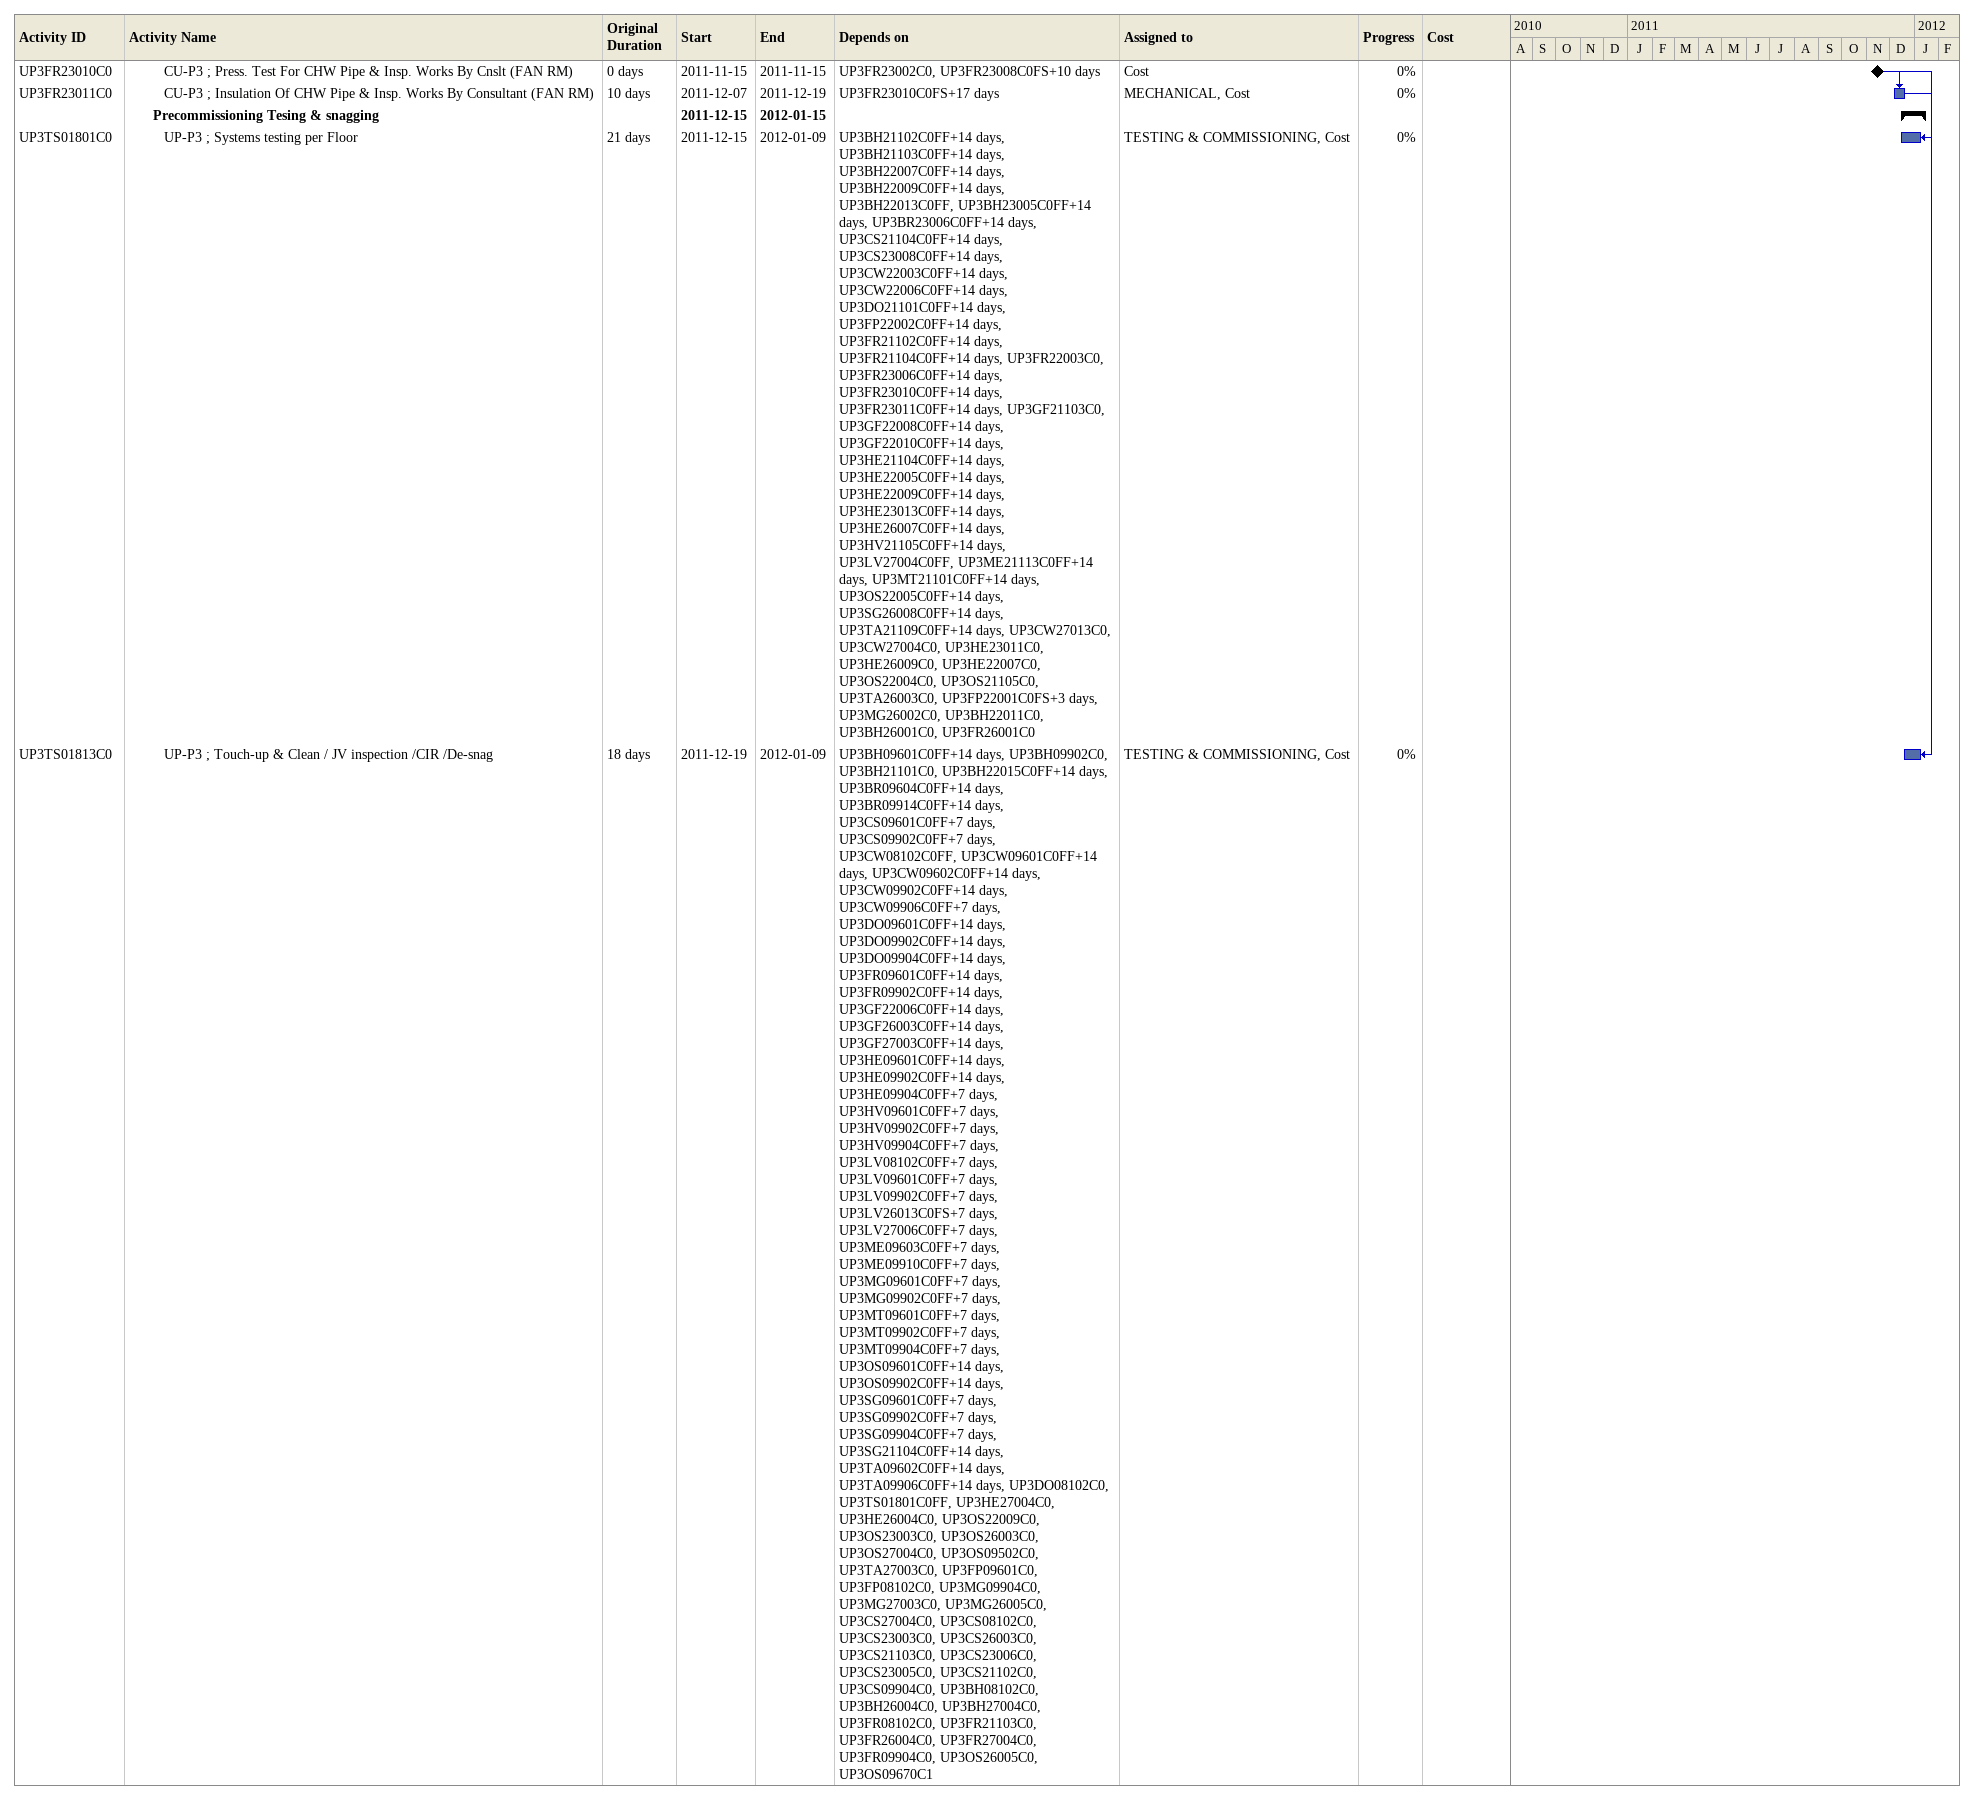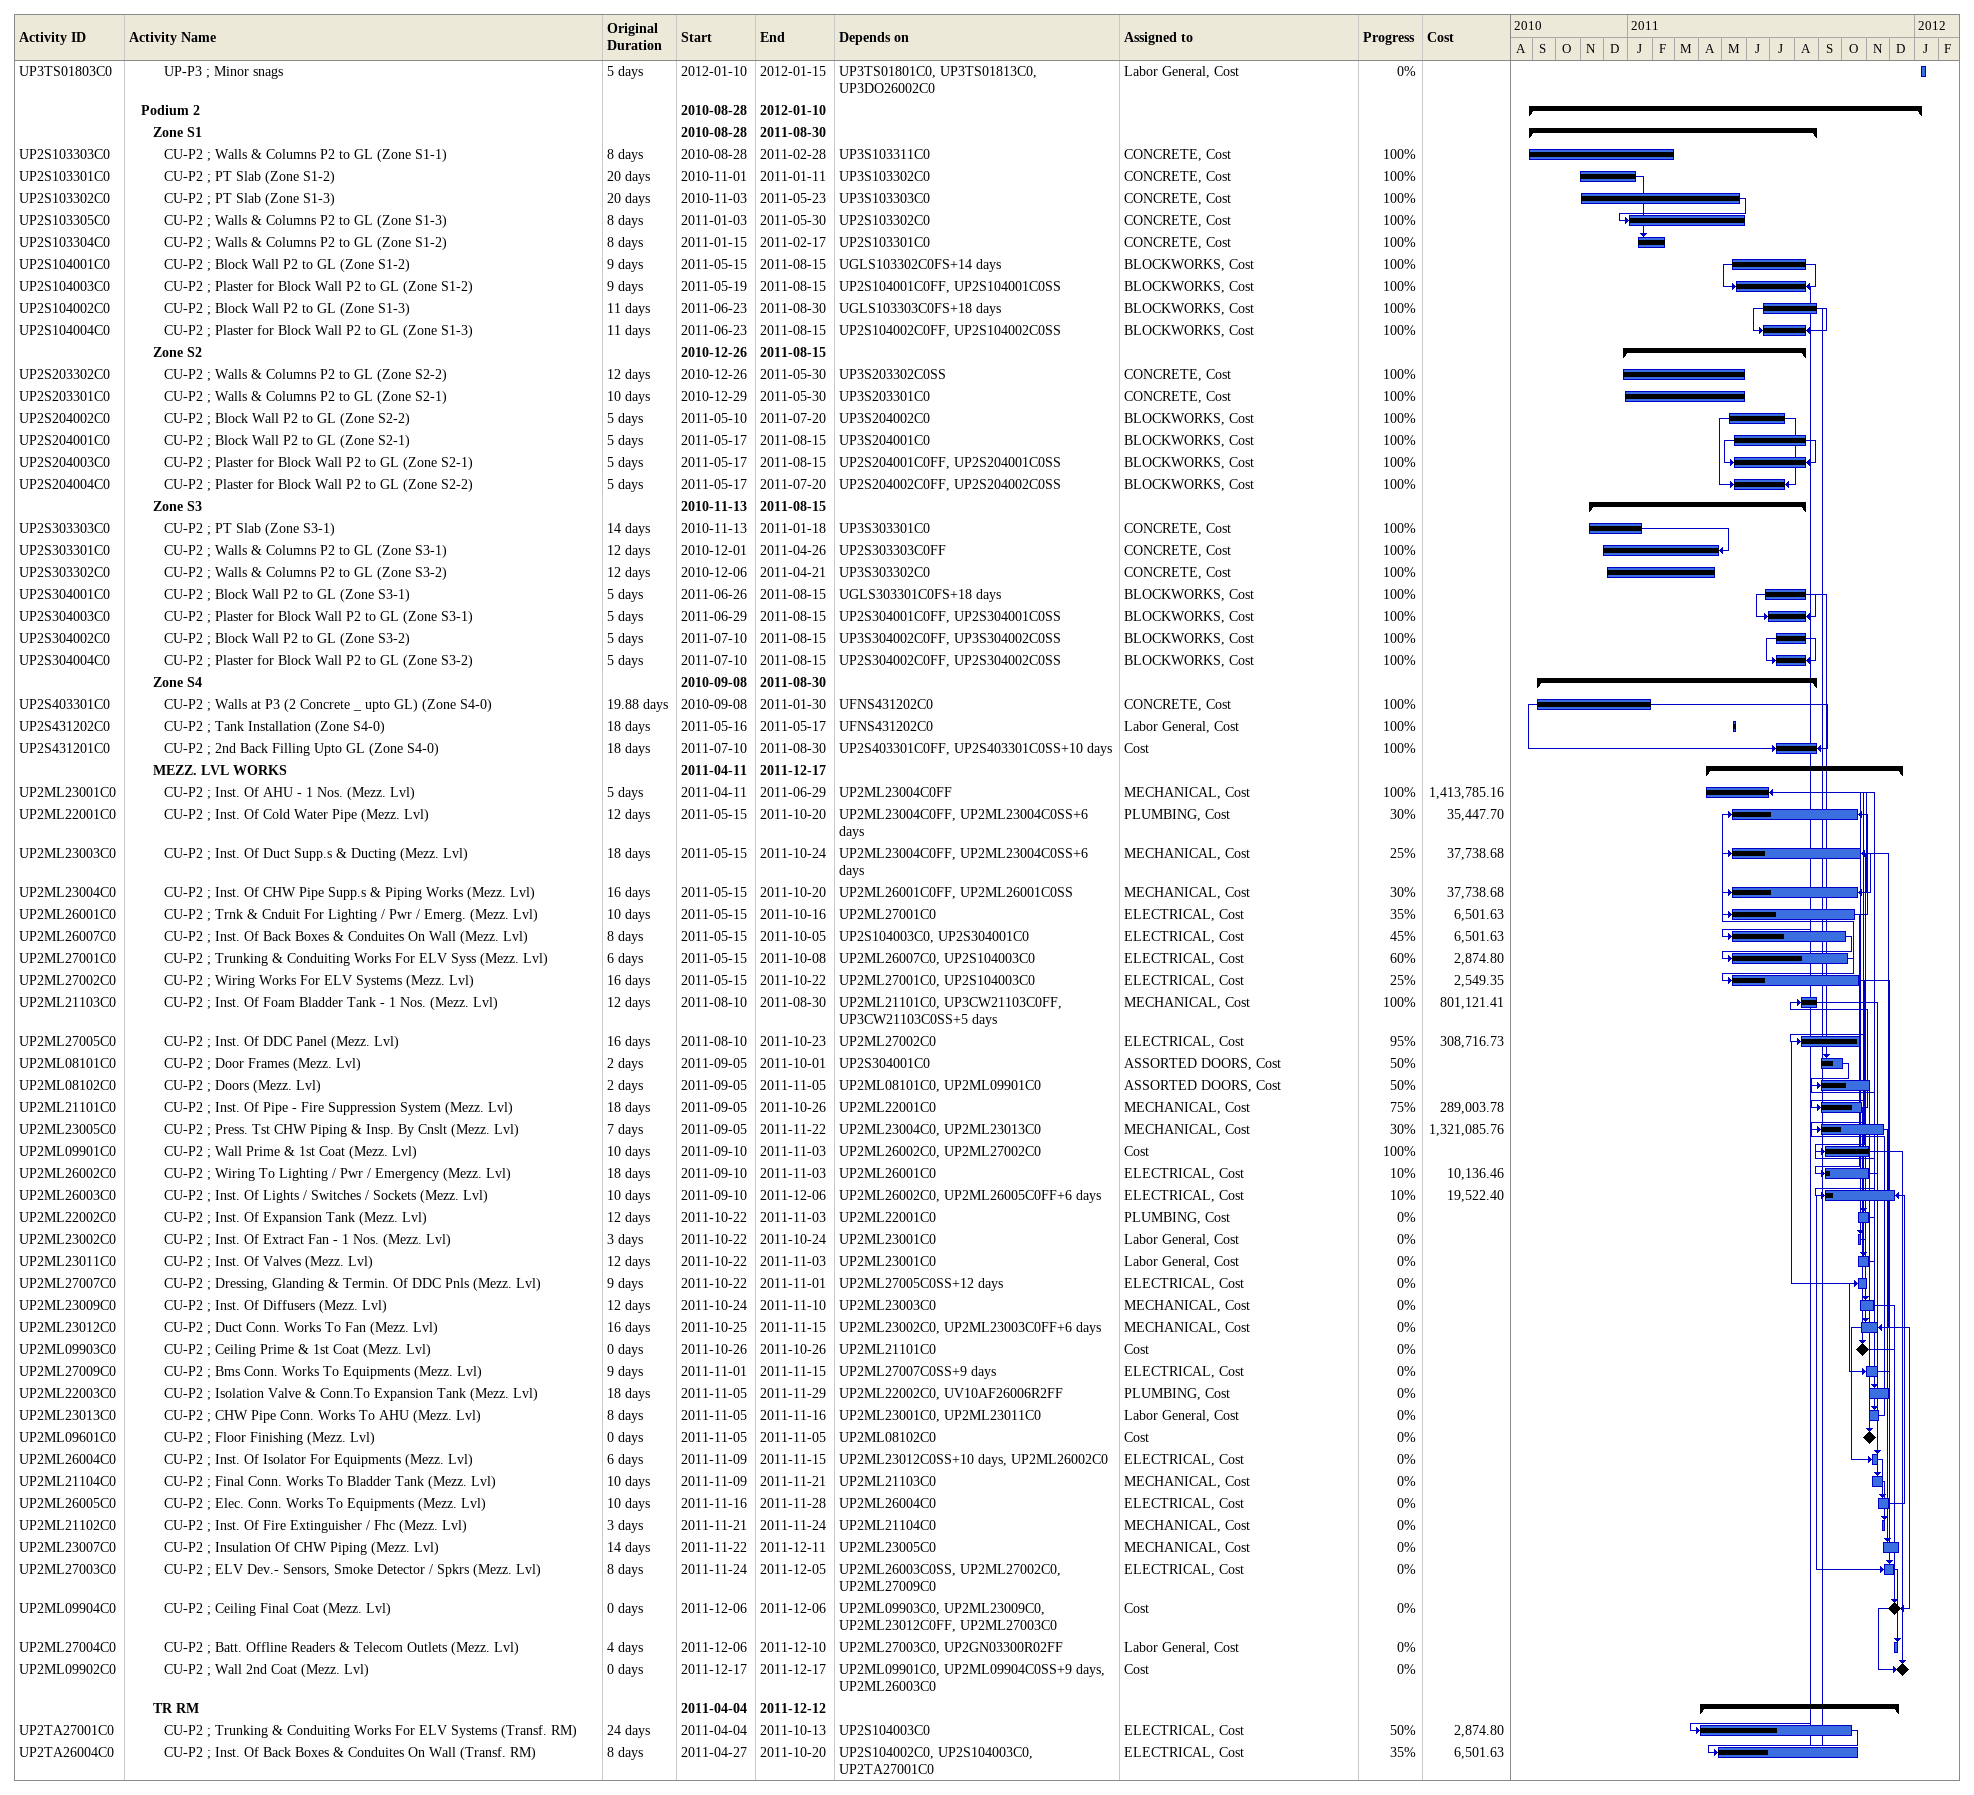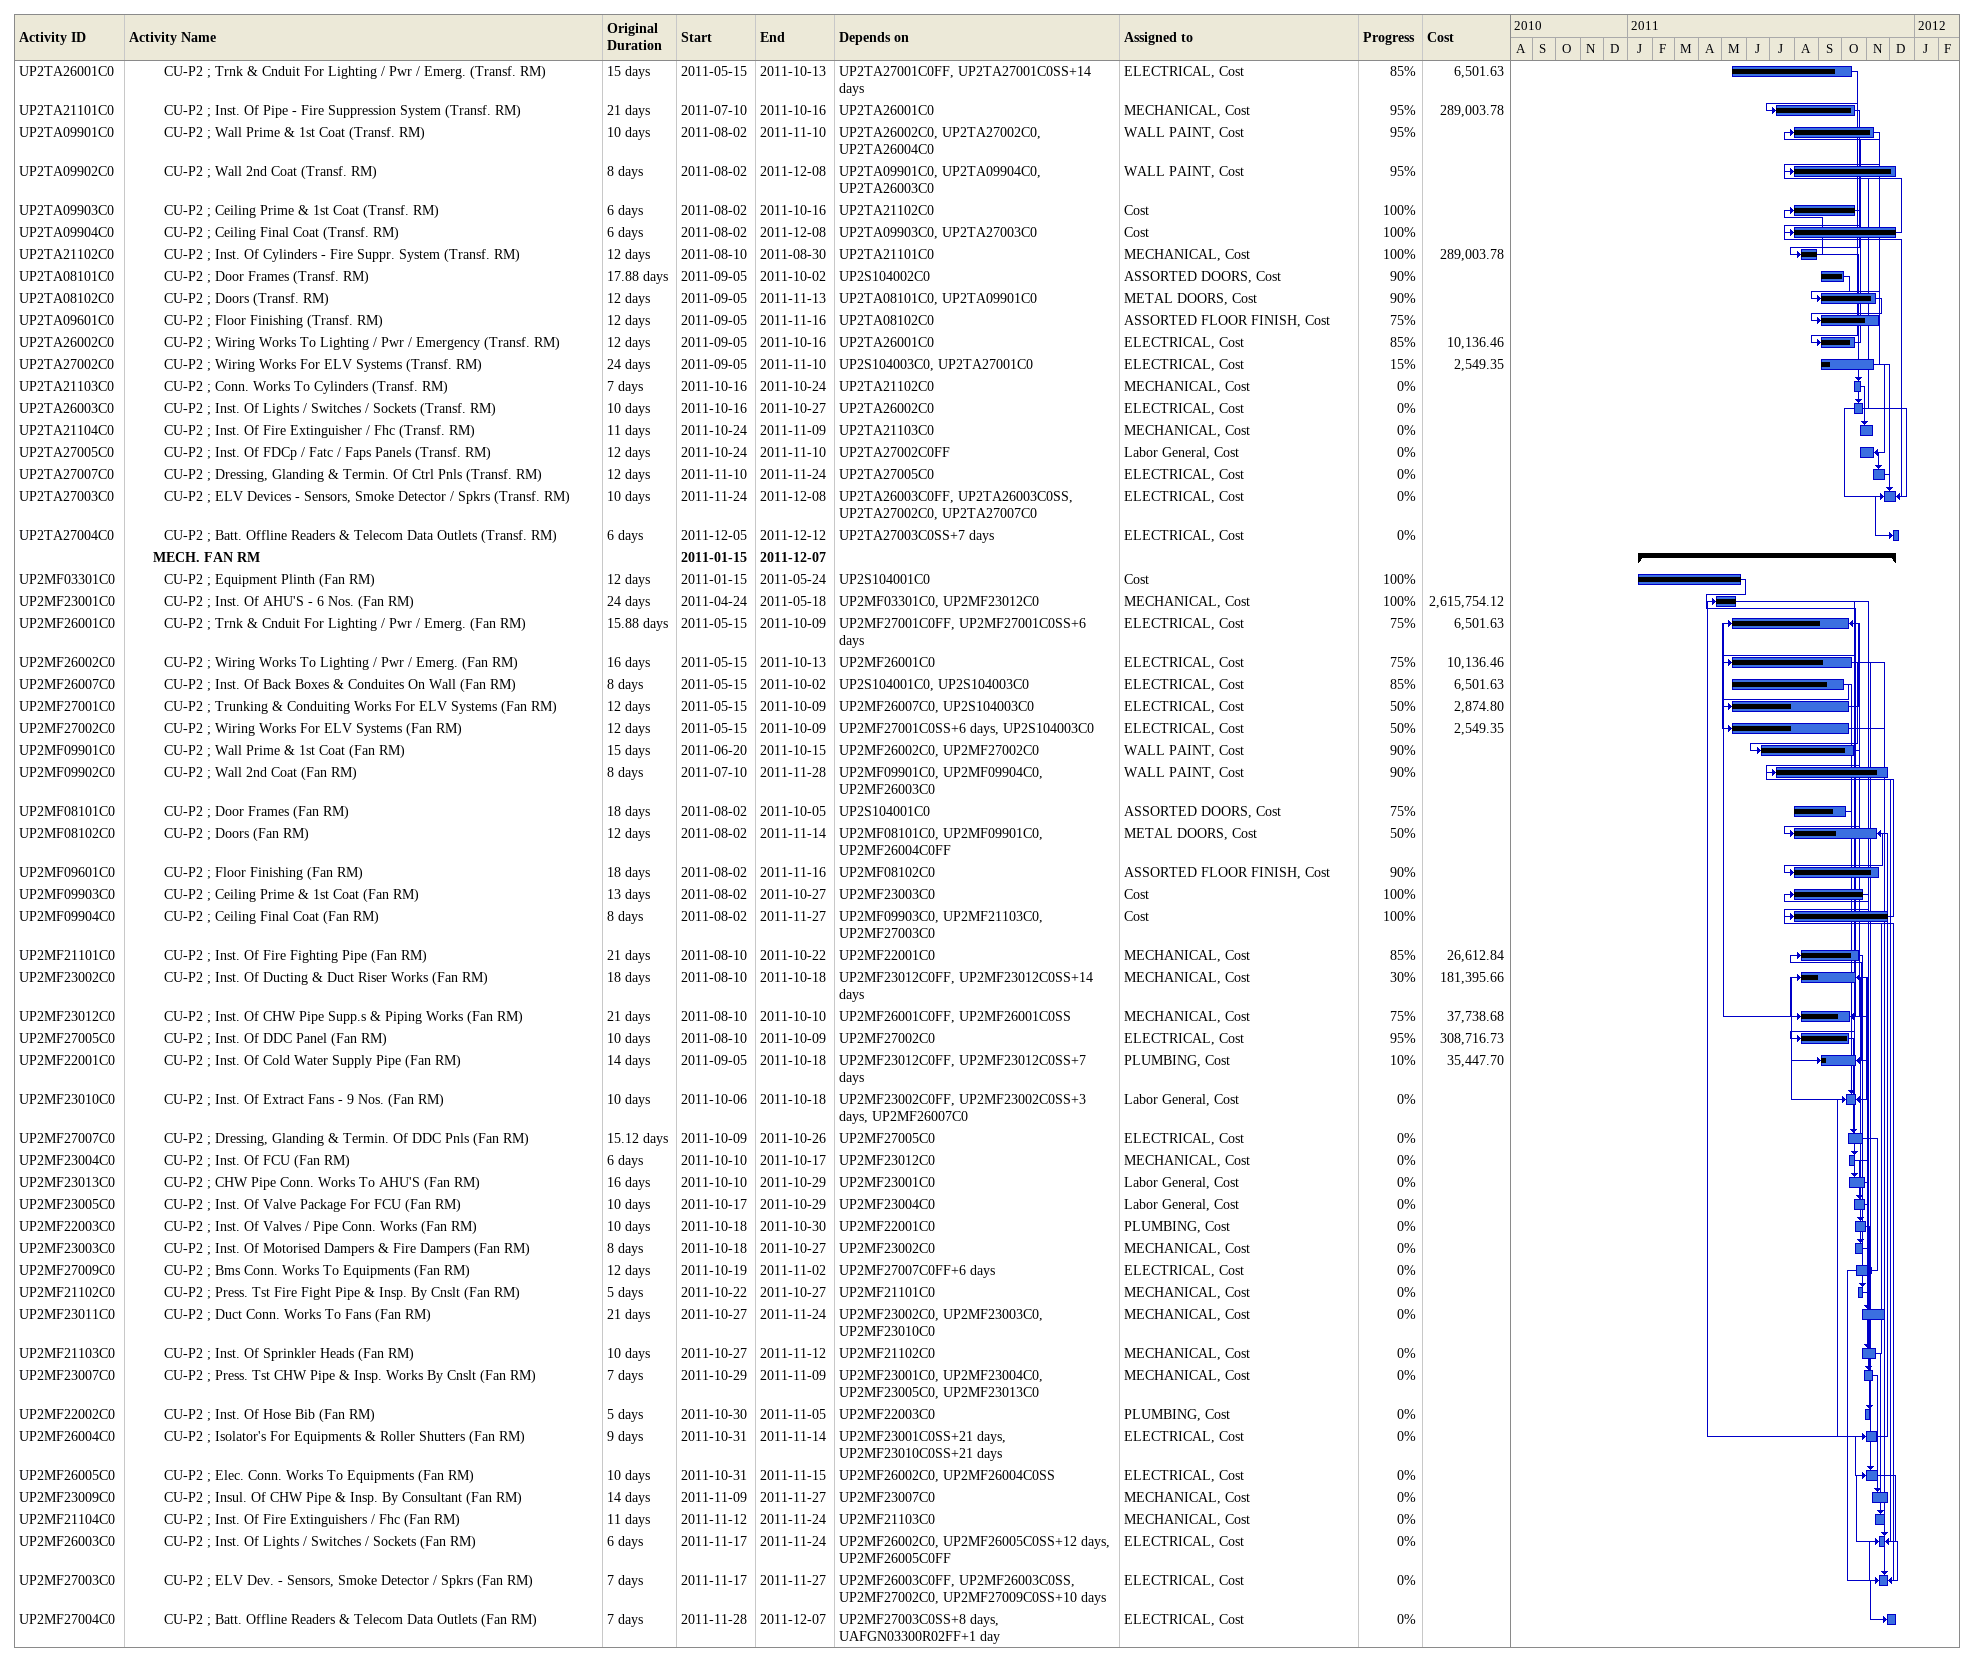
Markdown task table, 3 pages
| ID | Level | Task | Original duration | Start | Finish | Predecessors | Resources | % complete | Cost |
|---|---|---|---|---|---|---|---|---|---|
| UP3FR23010C0 | 4 | CU-P3 ; Press. Test For CHW Pipe & Insp. Works By Cnslt (FAN RM) | 0d | 2011-11-15 | 2011-11-15 | UP3FR23002C0, UP3FR23008C0FS+10d | Cost | 0 |  |
| UP3FR23011C0 | 4 | CU-P3 ; Insulation Of CHW Pipe & Insp. Works By Consultant (FAN RM) | 10d | 2011-12-07 | 2011-12-19 | UP3FR23010C0FS+17d | MECHANICAL, Cost | 0 |  |
|  | 3 | **Precommissioning Tesing & snagging** |  | 2011-12-15 | 2012-01-15 |  |  |  |  |
| UP3TS01801C0 | 4 | UP-P3 ; Systems testing per Floor | 21d | 2011-12-15 | 2012-01-09 | UP3BH21102C0FF+14d, UP3BH21103C0FF+14d, UP3BH22007C0FF+14d, UP3BH22009C0FF+14d, UP3BH22013C0FF, UP3BH23005C0FF+14d, UP3BR23006C0FF+14d, UP3CS21104C0FF+14d, UP3CS23008C0FF+14d, UP3CW22003C0FF+14d, UP3CW22006C0FF+14d, UP3DO21101C0FF+14d, UP3FP22002C0FF+14d, UP3FR21102C0FF+14d, UP3FR21104C0FF+14d, UP3FR22003C0, UP3FR23006C0FF+14d, UP3FR23010C0FF+14d, UP3FR23011C0FF+14d, UP3GF21103C0, UP3GF22008C0FF+14d, UP3GF22010C0FF+14d, UP3HE21104C0FF+14d, UP3HE22005C0FF+14d, UP3HE22009C0FF+14d, UP3HE23013C0FF+14d, UP3HE26007C0FF+14d, UP3HV21105C0FF+14d, UP3LV27004C0FF, UP3ME21113C0FF+14d, UP3MT21101C0FF+14d, UP3OS22005C0FF+14d, UP3SG26008C0FF+14d, UP3TA21109C0FF+14d, UP3CW27013C0, UP3CW27004C0, UP3HE23011C0, UP3HE26009C0, UP3HE22007C0, UP3OS22004C0, UP3OS21105C0, UP3TA26003C0, UP3FP22001C0FS+3d, UP3MG26002C0, UP3BH22011C0, UP3BH26001C0, UP3FR26001C0 | TESTING & COMMISSIONING, Cost | 0 |  |
| UP3TS01813C0 | 4 | UP-P3 ; Touch-up & Clean / JV inspection /CIR /De-snag | 18d | 2011-12-19 | 2012-01-09 | UP3BH09601C0FF+14d, UP3BH09902C0, UP3BH21101C0, UP3BH22015C0FF+14d, UP3BR09604C0FF+14d, UP3BR09914C0FF+14d, UP3CS09601C0FF+7d, UP3CS09902C0FF+7d, UP3CW08102C0FF, UP3CW09601C0FF+14d, UP3CW09602C0FF+14d, UP3CW09902C0FF+14d, UP3CW09906C0FF+7d, UP3DO09601C0FF+14d, UP3DO09902C0FF+14d, UP3DO09904C0FF+14d, UP3FR09601C0FF+14d, UP3FR09902C0FF+14d, UP3GF22006C0FF+14d, UP3GF26003C0FF+14d, UP3GF27003C0FF+14d, UP3HE09601C0FF+14d, UP3HE09902C0FF+14d, UP3HE09904C0FF+7d, UP3HV09601C0FF+7d, UP3HV09902C0FF+7d, UP3HV09904C0FF+7d, UP3LV08102C0FF+7d, UP3LV09601C0FF+7d, UP3LV09902C0FF+7d, UP3LV26013C0FS+7d, UP3LV27006C0FF+7d, UP3ME09603C0FF+7d, UP3ME09910C0FF+7d, UP3MG09601C0FF+7d, UP3MG09902C0FF+7d, UP3MT09601C0FF+7d, UP3MT09902C0FF+7d, UP3MT09904C0FF+7d, UP3OS09601C0FF+14d, UP3OS09902C0FF+14d, UP3SG09601C0FF+7d, UP3SG09902C0FF+7d, UP3SG09904C0FF+7d, UP3SG21104C0FF+14d, UP3TA09602C0FF+14d, UP3TA09906C0FF+14d, UP3DO08102C0, UP3TS01801C0FF, UP3HE27004C0, UP3HE26004C0, UP3OS22009C0, UP3OS23003C0, UP3OS26003C0, UP3OS27004C0, UP3OS09502C0, UP3TA27003C0, UP3FP09601C0, UP3FP08102C0, UP3MG09904C0, UP3MG27003C0, UP3MG26005C0, UP3CS27004C0, UP3CS08102C0, UP3CS23003C0, UP3CS26003C0, UP3CS21103C0, UP3CS23006C0, UP3CS23005C0, UP3CS21102C0, UP3CS09904C0, UP3BH08102C0, UP3BH26004C0, UP3BH27004C0, UP3FR08102C0, UP3FR21103C0, UP3FR26004C0, UP3FR27004C0, UP3FR09904C0, UP3OS26005C0, UP3OS09670C1 | TESTING & COMMISSIONING, Cost | 0 |  |
| UP3TS01803C0 | 4 | UP-P3 ; Minor snags | 5d | 2012-01-10 | 2012-01-15 | UP3TS01801C0, UP3TS01813C0, UP3DO26002C0 | Labor General, Cost | 0 |  |
|  | 2 | **Podium 2** |  | 2010-08-28 | 2012-01-10 |  |  |  |  |
|  | 3 | **Zone S1** |  | 2010-08-28 | 2011-08-30 |  |  |  |  |
| UP2S103303C0 | 4 | CU-P2 ; Walls & Columns P2 to GL (Zone S1-1) | 8d | 2010-08-28 | 2011-02-28 | UP3S103311C0 | CONCRETE, Cost | 100 |  |
| UP2S103301C0 | 4 | CU-P2 ; PT Slab (Zone S1-2) | 20d | 2010-11-01 | 2011-01-11 | UP3S103302C0 | CONCRETE, Cost | 100 |  |
| UP2S103302C0 | 4 | CU-P2 ; PT Slab (Zone S1-3) | 20d | 2010-11-03 | 2011-05-23 | UP3S103303C0 | CONCRETE, Cost | 100 |  |
| UP2S103305C0 | 4 | CU-P2 ; Walls & Columns P2 to GL (Zone S1-3) | 8d | 2011-01-03 | 2011-05-30 | UP2S103302C0 | CONCRETE, Cost | 100 |  |
| UP2S103304C0 | 4 | CU-P2 ; Walls & Columns P2 to GL (Zone S1-2) | 8d | 2011-01-15 | 2011-02-17 | UP2S103301C0 | CONCRETE, Cost | 100 |  |
| UP2S104001C0 | 4 | CU-P2 ; Block Wall P2 to GL (Zone S1-2) | 9d | 2011-05-15 | 2011-08-15 | UGLS103302C0FS+14d | BLOCKWORKS, Cost | 100 |  |
| UP2S104003C0 | 4 | CU-P2 ; Plaster for Block Wall P2 to GL (Zone S1-2) | 9d | 2011-05-19 | 2011-08-15 | UP2S104001C0FF, UP2S104001C0SS | BLOCKWORKS, Cost | 100 |  |
| UP2S104002C0 | 4 | CU-P2 ; Block Wall P2 to GL (Zone S1-3) | 11d | 2011-06-23 | 2011-08-30 | UGLS103303C0FS+18d | BLOCKWORKS, Cost | 100 |  |
| UP2S104004C0 | 4 | CU-P2 ; Plaster for Block Wall P2 to GL (Zone S1-3) | 11d | 2011-06-23 | 2011-08-15 | UP2S104002C0FF, UP2S104002C0SS | BLOCKWORKS, Cost | 100 |  |
|  | 3 | **Zone S2** |  | 2010-12-26 | 2011-08-15 |  |  |  |  |
| UP2S203302C0 | 4 | CU-P2 ; Walls & Columns P2 to GL (Zone S2-2) | 12d | 2010-12-26 | 2011-05-30 | UP3S203302C0SS | CONCRETE, Cost | 100 |  |
| UP2S203301C0 | 4 | CU-P2 ; Walls & Columns P2 to GL (Zone S2-1) | 10d | 2010-12-29 | 2011-05-30 | UP3S203301C0 | CONCRETE, Cost | 100 |  |
| UP2S204002C0 | 4 | CU-P2 ; Block Wall P2 to GL (Zone S2-2) | 5d | 2011-05-10 | 2011-07-20 | UP3S204002C0 | BLOCKWORKS, Cost | 100 |  |
| UP2S204001C0 | 4 | CU-P2 ; Block Wall P2 to GL (Zone S2-1) | 5d | 2011-05-17 | 2011-08-15 | UP3S204001C0 | BLOCKWORKS, Cost | 100 |  |
| UP2S204003C0 | 4 | CU-P2 ; Plaster for Block Wall P2 to GL (Zone S2-1) | 5d | 2011-05-17 | 2011-08-15 | UP2S204001C0FF, UP2S204001C0SS | BLOCKWORKS, Cost | 100 |  |
| UP2S204004C0 | 4 | CU-P2 ; Plaster for Block Wall P2 to GL (Zone S2-2) | 5d | 2011-05-17 | 2011-07-20 | UP2S204002C0FF, UP2S204002C0SS | BLOCKWORKS, Cost | 100 |  |
|  | 3 | **Zone S3** |  | 2010-11-13 | 2011-08-15 |  |  |  |  |
| UP2S303303C0 | 4 | CU-P2 ; PT Slab (Zone S3-1) | 14d | 2010-11-13 | 2011-01-18 | UP3S303301C0 | CONCRETE, Cost | 100 |  |
| UP2S303301C0 | 4 | CU-P2 ; Walls & Columns P2 to GL (Zone S3-1) | 12d | 2010-12-01 | 2011-04-26 | UP2S303303C0FF | CONCRETE, Cost | 100 |  |
| UP2S303302C0 | 4 | CU-P2 ; Walls & Columns P2 to GL (Zone S3-2) | 12d | 2010-12-06 | 2011-04-21 | UP3S303302C0 | CONCRETE, Cost | 100 |  |
| UP2S304001C0 | 4 | CU-P2 ; Block Wall P2 to GL (Zone S3-1) | 5d | 2011-06-26 | 2011-08-15 | UGLS303301C0FS+18d | BLOCKWORKS, Cost | 100 |  |
| UP2S304003C0 | 4 | CU-P2 ; Plaster for Block Wall P2 to GL (Zone S3-1) | 5d | 2011-06-29 | 2011-08-15 | UP2S304001C0FF, UP2S304001C0SS | BLOCKWORKS, Cost | 100 |  |
| UP2S304002C0 | 4 | CU-P2 ; Block Wall P2 to GL (Zone S3-2) | 5d | 2011-07-10 | 2011-08-15 | UP3S304002C0FF, UP3S304002C0SS | BLOCKWORKS, Cost | 100 |  |
| UP2S304004C0 | 4 | CU-P2 ; Plaster for Block Wall P2 to GL (Zone S3-2) | 5d | 2011-07-10 | 2011-08-15 | UP2S304002C0FF, UP2S304002C0SS | BLOCKWORKS, Cost | 100 |  |
|  | 3 | **Zone S4** |  | 2010-09-08 | 2011-08-30 |  |  |  |  |
| UP2S403301C0 | 4 | CU-P2 ; Walls at P3 (2 Concrete _ upto GL) (Zone S4-0) | 19.88d | 2010-09-08 | 2011-01-30 | UFNS431202C0 | CONCRETE, Cost | 100 |  |
| UP2S431202C0 | 4 | CU-P2 ; Tank Installation (Zone S4-0) | 18d | 2011-05-16 | 2011-05-17 | UFNS431202C0 | Labor General, Cost | 100 |  |
| UP2S431201C0 | 4 | CU-P2 ; 2nd Back Filling Upto GL (Zone S4-0) | 18d | 2011-07-10 | 2011-08-30 | UP2S403301C0FF, UP2S403301C0SS+10d | Cost | 100 |  |
|  | 3 | **MEZZ. LVL WORKS** |  | 2011-04-11 | 2011-12-17 |  |  |  |  |
| UP2ML23001C0 | 4 | CU-P2 ; Inst. Of AHU - 1 Nos. (Mezz. Lvl) | 5d | 2011-04-11 | 2011-06-29 | UP2ML23004C0FF | MECHANICAL, Cost | 100 | 1413785.16 |
| UP2ML22001C0 | 4 | CU-P2 ; Inst. Of Cold Water Pipe (Mezz. Lvl) | 12d | 2011-05-15 | 2011-10-20 | UP2ML23004C0FF, UP2ML23004C0SS+6d | PLUMBING, Cost | 30 | 35447.70 |
| UP2ML23003C0 | 4 | CU-P2 ; Inst. Of Duct Supp.s & Ducting (Mezz. Lvl) | 18d | 2011-05-15 | 2011-10-24 | UP2ML23004C0FF, UP2ML23004C0SS+6d | MECHANICAL, Cost | 25 | 37738.68 |
| UP2ML23004C0 | 4 | CU-P2 ; Inst. Of CHW Pipe Supp.s & Piping Works (Mezz. Lvl) | 16d | 2011-05-15 | 2011-10-20 | UP2ML26001C0FF, UP2ML26001C0SS | MECHANICAL, Cost | 30 | 37738.68 |
| UP2ML26001C0 | 4 | CU-P2 ; Trnk & Cnduit For Lighting / Pwr / Emerg. (Mezz. Lvl) | 10d | 2011-05-15 | 2011-10-16 | UP2ML27001C0 | ELECTRICAL, Cost | 35 | 6501.63 |
| UP2ML26007C0 | 4 | CU-P2 ; Inst. Of Back Boxes & Conduites On Wall (Mezz. Lvl) | 8d | 2011-05-15 | 2011-10-05 | UP2S104003C0, UP2S304001C0 | ELECTRICAL, Cost | 45 | 6501.63 |
| UP2ML27001C0 | 4 | CU-P2 ; Trunking & Conduiting Works For ELV Syss (Mezz. Lvl) | 6d | 2011-05-15 | 2011-10-08 | UP2ML26007C0, UP2S104003C0 | ELECTRICAL, Cost | 60 | 2874.80 |
| UP2ML27002C0 | 4 | CU-P2 ; Wiring Works For ELV Systems (Mezz. Lvl) | 16d | 2011-05-15 | 2011-10-22 | UP2ML27001C0, UP2S104003C0 | ELECTRICAL, Cost | 25 | 2549.35 |
| UP2ML21103C0 | 4 | CU-P2 ; Inst. Of Foam Bladder Tank - 1 Nos. (Mezz. Lvl) | 12d | 2011-08-10 | 2011-08-30 | UP2ML21101C0, UP3CW21103C0FF, UP3CW21103C0SS+5d | MECHANICAL, Cost | 100 | 801121.41 |
| UP2ML27005C0 | 4 | CU-P2 ; Inst. Of DDC Panel (Mezz. Lvl) | 16d | 2011-08-10 | 2011-10-23 | UP2ML27002C0 | ELECTRICAL, Cost | 95 | 308716.73 |
| UP2ML08101C0 | 4 | CU-P2 ; Door Frames (Mezz. Lvl) | 2d | 2011-09-05 | 2011-10-01 | UP2S304001C0 | ASSORTED DOORS, Cost | 50 |  |
| UP2ML08102C0 | 4 | CU-P2 ; Doors (Mezz. Lvl) | 2d | 2011-09-05 | 2011-11-05 | UP2ML08101C0, UP2ML09901C0 | ASSORTED DOORS, Cost | 50 |  |
| UP2ML21101C0 | 4 | CU-P2 ; Inst. Of Pipe - Fire Suppression System (Mezz. Lvl) | 18d | 2011-09-05 | 2011-10-26 | UP2ML22001C0 | MECHANICAL, Cost | 75 | 289003.78 |
| UP2ML23005C0 | 4 | CU-P2 ; Press. Tst CHW Piping & Insp. By Cnslt (Mezz. Lvl) | 7d | 2011-09-05 | 2011-11-22 | UP2ML23004C0, UP2ML23013C0 | MECHANICAL, Cost | 30 | 1321085.76 |
| UP2ML09901C0 | 4 | CU-P2 ; Wall Prime & 1st Coat (Mezz. Lvl) | 10d | 2011-09-10 | 2011-11-03 | UP2ML26002C0, UP2ML27002C0 | Cost | 100 |  |
| UP2ML26002C0 | 4 | CU-P2 ; Wiring To Lighting / Pwr / Emergency (Mezz. Lvl) | 18d | 2011-09-10 | 2011-11-03 | UP2ML26001C0 | ELECTRICAL, Cost | 10 | 10136.46 |
| UP2ML26003C0 | 4 | CU-P2 ; Inst. Of Lights / Switches / Sockets (Mezz. Lvl) | 10d | 2011-09-10 | 2011-12-06 | UP2ML26002C0, UP2ML26005C0FF+6d | ELECTRICAL, Cost | 10 | 19522.40 |
| UP2ML22002C0 | 4 | CU-P2 ; Inst. Of Expansion Tank (Mezz. Lvl) | 12d | 2011-10-22 | 2011-11-03 | UP2ML22001C0 | PLUMBING, Cost | 0 |  |
| UP2ML23002C0 | 4 | CU-P2 ; Inst. Of Extract Fan - 1 Nos. (Mezz. Lvl) | 3d | 2011-10-22 | 2011-10-24 | UP2ML23001C0 | Labor General, Cost | 0 |  |
| UP2ML23011C0 | 4 | CU-P2 ; Inst. Of Valves (Mezz. Lvl) | 12d | 2011-10-22 | 2011-11-03 | UP2ML23001C0 | Labor General, Cost | 0 |  |
| UP2ML27007C0 | 4 | CU-P2 ; Dressing, Glanding & Termin. Of DDC Pnls (Mezz. Lvl) | 9d | 2011-10-22 | 2011-11-01 | UP2ML27005C0SS+12d | ELECTRICAL, Cost | 0 |  |
| UP2ML23009C0 | 4 | CU-P2 ; Inst. Of Diffusers (Mezz. Lvl) | 12d | 2011-10-24 | 2011-11-10 | UP2ML23003C0 | MECHANICAL, Cost | 0 |  |
| UP2ML23012C0 | 4 | CU-P2 ; Duct Conn. Works To Fan (Mezz. Lvl) | 16d | 2011-10-25 | 2011-11-15 | UP2ML23002C0, UP2ML23003C0FF+6d | MECHANICAL, Cost | 0 |  |
| UP2ML09903C0 | 4 | CU-P2 ; Ceiling Prime & 1st Coat (Mezz. Lvl) | 0d | 2011-10-26 | 2011-10-26 | UP2ML21101C0 | Cost | 0 |  |
| UP2ML27009C0 | 4 | CU-P2 ; Bms Conn. Works To Equipments (Mezz. Lvl) | 9d | 2011-11-01 | 2011-11-15 | UP2ML27007C0SS+9d | ELECTRICAL, Cost | 0 |  |
| UP2ML22003C0 | 4 | CU-P2 ; Isolation Valve & Conn.To Expansion Tank (Mezz. Lvl) | 18d | 2011-11-05 | 2011-11-29 | UP2ML22002C0, UV10AF26006R2FF | PLUMBING, Cost | 0 |  |
| UP2ML23013C0 | 4 | CU-P2 ; CHW Pipe Conn. Works To AHU (Mezz. Lvl) | 8d | 2011-11-05 | 2011-11-16 | UP2ML23001C0, UP2ML23011C0 | Labor General, Cost | 0 |  |
| UP2ML09601C0 | 4 | CU-P2 ; Floor Finishing (Mezz. Lvl) | 0d | 2011-11-05 | 2011-11-05 | UP2ML08102C0 | Cost | 0 |  |
| UP2ML26004C0 | 4 | CU-P2 ; Inst. Of Isolator For Equipments (Mezz. Lvl) | 6d | 2011-11-09 | 2011-11-15 | UP2ML23012C0SS+10d, UP2ML26002C0 | ELECTRICAL, Cost | 0 |  |
| UP2ML21104C0 | 4 | CU-P2 ; Final Conn. Works To Bladder Tank (Mezz. Lvl) | 10d | 2011-11-09 | 2011-11-21 | UP2ML21103C0 | MECHANICAL, Cost | 0 |  |
| UP2ML26005C0 | 4 | CU-P2 ; Elec. Conn. Works To Equipments (Mezz. Lvl) | 10d | 2011-11-16 | 2011-11-28 | UP2ML26004C0 | ELECTRICAL, Cost | 0 |  |
| UP2ML21102C0 | 4 | CU-P2 ; Inst. Of Fire Extinguisher / Fhc (Mezz. Lvl) | 3d | 2011-11-21 | 2011-11-24 | UP2ML21104C0 | MECHANICAL, Cost | 0 |  |
| UP2ML23007C0 | 4 | CU-P2 ; Insulation Of CHW Piping (Mezz. Lvl) | 14d | 2011-11-22 | 2011-12-11 | UP2ML23005C0 | MECHANICAL, Cost | 0 |  |
| UP2ML27003C0 | 4 | CU-P2 ; ELV Dev.- Sensors, Smoke Detector / Spkrs (Mezz. Lvl) | 8d | 2011-11-24 | 2011-12-05 | UP2ML26003C0SS, UP2ML27002C0, UP2ML27009C0 | ELECTRICAL, Cost | 0 |  |
| UP2ML09904C0 | 4 | CU-P2 ; Ceiling Final Coat (Mezz. Lvl) | 0d | 2011-12-06 | 2011-12-06 | UP2ML09903C0, UP2ML23009C0, UP2ML23012C0FF, UP2ML27003C0 | Cost | 0 |  |
| UP2ML27004C0 | 4 | CU-P2 ; Batt. Offline Readers & Telecom Outlets (Mezz. Lvl) | 4d | 2011-12-06 | 2011-12-10 | UP2ML27003C0, UP2GN03300R02FF | Labor General, Cost | 0 |  |
| UP2ML09902C0 | 4 | CU-P2 ; Wall 2nd Coat (Mezz. Lvl) | 0d | 2011-12-17 | 2011-12-17 | UP2ML09901C0, UP2ML09904C0SS+9d, UP2ML26003C0 | Cost | 0 |  |
|  | 3 | **TR RM** |  | 2011-04-04 | 2011-12-12 |  |  |  |  |
| UP2TA27001C0 | 4 | CU-P2 ; Trunking & Conduiting Works For ELV Systems (Transf. RM) | 24d | 2011-04-04 | 2011-10-13 | UP2S104003C0 | ELECTRICAL, Cost | 50 | 2874.80 |
| UP2TA26004C0 | 4 | CU-P2 ; Inst. Of Back Boxes & Conduites On Wall (Transf. RM) | 8d | 2011-04-27 | 2011-10-20 | UP2S104002C0, UP2S104003C0, UP2TA27001C0 | ELECTRICAL, Cost | 35 | 6501.63 |
| UP2TA26001C0 | 4 | CU-P2 ; Trnk & Cnduit For Lighting / Pwr / Emerg. (Transf. RM) | 15d | 2011-05-15 | 2011-10-13 | UP2TA27001C0FF, UP2TA27001C0SS+14d | ELECTRICAL, Cost | 85 | 6501.63 |
| UP2TA21101C0 | 4 | CU-P2 ; Inst. Of Pipe - Fire Suppression System (Transf. RM) | 21d | 2011-07-10 | 2011-10-16 | UP2TA26001C0 | MECHANICAL, Cost | 95 | 289003.78 |
| UP2TA09901C0 | 4 | CU-P2 ; Wall Prime & 1st Coat (Transf. RM) | 10d | 2011-08-02 | 2011-11-10 | UP2TA26002C0, UP2TA27002C0, UP2TA26004C0 | WALL PAINT, Cost | 95 |  |
| UP2TA09902C0 | 4 | CU-P2 ; Wall 2nd Coat (Transf. RM) | 8d | 2011-08-02 | 2011-12-08 | UP2TA09901C0, UP2TA09904C0, UP2TA26003C0 | WALL PAINT, Cost | 95 |  |
| UP2TA09903C0 | 4 | CU-P2 ; Ceiling Prime & 1st Coat (Transf. RM) | 6d | 2011-08-02 | 2011-10-16 | UP2TA21102C0 | Cost | 100 |  |
| UP2TA09904C0 | 4 | CU-P2 ; Ceiling Final Coat (Transf. RM) | 6d | 2011-08-02 | 2011-12-08 | UP2TA09903C0, UP2TA27003C0 | Cost | 100 |  |
| UP2TA21102C0 | 4 | CU-P2 ; Inst. Of Cylinders - Fire Suppr. System (Transf. RM) | 12d | 2011-08-10 | 2011-08-30 | UP2TA21101C0 | MECHANICAL, Cost | 100 | 289003.78 |
| UP2TA08101C0 | 4 | CU-P2 ; Door Frames (Transf. RM) | 17.88d | 2011-09-05 | 2011-10-02 | UP2S104002C0 | ASSORTED DOORS, Cost | 90 |  |
| UP2TA08102C0 | 4 | CU-P2 ; Doors (Transf. RM) | 12d | 2011-09-05 | 2011-11-13 | UP2TA08101C0, UP2TA09901C0 | METAL DOORS, Cost | 90 |  |
| UP2TA09601C0 | 4 | CU-P2 ; Floor Finishing (Transf. RM) | 12d | 2011-09-05 | 2011-11-16 | UP2TA08102C0 | ASSORTED FLOOR FINISH, Cost | 75 |  |
| UP2TA26002C0 | 4 | CU-P2 ; Wiring Works To Lighting / Pwr / Emergency (Transf. RM) | 12d | 2011-09-05 | 2011-10-16 | UP2TA26001C0 | ELECTRICAL, Cost | 85 | 10136.46 |
| UP2TA27002C0 | 4 | CU-P2 ; Wiring Works For ELV Systems (Transf. RM) | 24d | 2011-09-05 | 2011-11-10 | UP2S104003C0, UP2TA27001C0 | ELECTRICAL, Cost | 15 | 2549.35 |
| UP2TA21103C0 | 4 | CU-P2 ; Conn. Works To Cylinders (Transf. RM) | 7d | 2011-10-16 | 2011-10-24 | UP2TA21102C0 | MECHANICAL, Cost | 0 |  |
| UP2TA26003C0 | 4 | CU-P2 ; Inst. Of Lights / Switches / Sockets (Transf. RM) | 10d | 2011-10-16 | 2011-10-27 | UP2TA26002C0 | ELECTRICAL, Cost | 0 |  |
| UP2TA21104C0 | 4 | CU-P2 ; Inst. Of Fire Extinguisher / Fhc (Transf. RM) | 11d | 2011-10-24 | 2011-11-09 | UP2TA21103C0 | MECHANICAL, Cost | 0 |  |
| UP2TA27005C0 | 4 | CU-P2 ; Inst. Of FDCp / Fatc / Faps Panels (Transf. RM) | 12d | 2011-10-24 | 2011-11-10 | UP2TA27002C0FF | Labor General, Cost | 0 |  |
| UP2TA27007C0 | 4 | CU-P2 ; Dressing, Glanding & Termin. Of Ctrl Pnls (Transf. RM) | 12d | 2011-11-10 | 2011-11-24 | UP2TA27005C0 | ELECTRICAL, Cost | 0 |  |
| UP2TA27003C0 | 4 | CU-P2 ; ELV Devices - Sensors, Smoke Detector / Spkrs (Transf. RM) | 10d | 2011-11-24 | 2011-12-08 | UP2TA26003C0FF, UP2TA26003C0SS, UP2TA27002C0, UP2TA27007C0 | ELECTRICAL, Cost | 0 |  |
| UP2TA27004C0 | 4 | CU-P2 ; Batt. Offline Readers & Telecom Data Outlets (Transf. RM) | 6d | 2011-12-05 | 2011-12-12 | UP2TA27003C0SS+7d | ELECTRICAL, Cost | 0 |  |
|  | 3 | **MECH. FAN RM** |  | 2011-01-15 | 2011-12-07 |  |  |  |  |
| UP2MF03301C0 | 4 | CU-P2 ; Equipment Plinth (Fan RM) | 12d | 2011-01-15 | 2011-05-24 | UP2S104001C0 | Cost | 100 |  |
| UP2MF23001C0 | 4 | CU-P2 ; Inst. Of AHU'S - 6 Nos. (Fan RM) | 24d | 2011-04-24 | 2011-05-18 | UP2MF03301C0, UP2MF23012C0 | MECHANICAL, Cost | 100 | 2615754.12 |
| UP2MF26001C0 | 4 | CU-P2 ; Trnk & Cnduit For Lighting / Pwr / Emerg. (Fan RM) | 15.88d | 2011-05-15 | 2011-10-09 | UP2MF27001C0FF, UP2MF27001C0SS+6d | ELECTRICAL, Cost | 75 | 6501.63 |
| UP2MF26002C0 | 4 | CU-P2 ; Wiring Works To Lighting / Pwr / Emerg. (Fan RM) | 16d | 2011-05-15 | 2011-10-13 | UP2MF26001C0 | ELECTRICAL, Cost | 75 | 10136.46 |
| UP2MF26007C0 | 4 | CU-P2 ; Inst. Of Back Boxes & Conduites On Wall (Fan RM) | 8d | 2011-05-15 | 2011-10-02 | UP2S104001C0, UP2S104003C0 | ELECTRICAL, Cost | 85 | 6501.63 |
| UP2MF27001C0 | 4 | CU-P2 ; Trunking & Conduiting Works For ELV Systems (Fan RM) | 12d | 2011-05-15 | 2011-10-09 | UP2MF26007C0, UP2S104003C0 | ELECTRICAL, Cost | 50 | 2874.80 |
| UP2MF27002C0 | 4 | CU-P2 ; Wiring Works For ELV Systems (Fan RM) | 12d | 2011-05-15 | 2011-10-09 | UP2MF27001C0SS+6d, UP2S104003C0 | ELECTRICAL, Cost | 50 | 2549.35 |
| UP2MF09901C0 | 4 | CU-P2 ; Wall Prime & 1st Coat (Fan RM) | 15d | 2011-06-20 | 2011-10-15 | UP2MF26002C0, UP2MF27002C0 | WALL PAINT, Cost | 90 |  |
| UP2MF09902C0 | 4 | CU-P2 ; Wall 2nd Coat (Fan RM) | 8d | 2011-07-10 | 2011-11-28 | UP2MF09901C0, UP2MF09904C0, UP2MF26003C0 | WALL PAINT, Cost | 90 |  |
| UP2MF08101C0 | 4 | CU-P2 ; Door Frames (Fan RM) | 18d | 2011-08-02 | 2011-10-05 | UP2S104001C0 | ASSORTED DOORS, Cost | 75 |  |
| UP2MF08102C0 | 4 | CU-P2 ; Doors (Fan RM) | 12d | 2011-08-02 | 2011-11-14 | UP2MF08101C0, UP2MF09901C0, UP2MF26004C0FF | METAL DOORS, Cost | 50 |  |
| UP2MF09601C0 | 4 | CU-P2 ; Floor Finishing (Fan RM) | 18d | 2011-08-02 | 2011-11-16 | UP2MF08102C0 | ASSORTED FLOOR FINISH, Cost | 90 |  |
| UP2MF09903C0 | 4 | CU-P2 ; Ceiling Prime & 1st Coat (Fan RM) | 13d | 2011-08-02 | 2011-10-27 | UP2MF23003C0 | Cost | 100 |  |
| UP2MF09904C0 | 4 | CU-P2 ; Ceiling Final Coat (Fan RM) | 8d | 2011-08-02 | 2011-11-27 | UP2MF09903C0, UP2MF21103C0, UP2MF27003C0 | Cost | 100 |  |
| UP2MF21101C0 | 4 | CU-P2 ; Inst. Of Fire Fighting Pipe (Fan RM) | 21d | 2011-08-10 | 2011-10-22 | UP2MF22001C0 | MECHANICAL, Cost | 85 | 26612.84 |
| UP2MF23002C0 | 4 | CU-P2 ; Inst. Of Ducting & Duct Riser Works (Fan RM) | 18d | 2011-08-10 | 2011-10-18 | UP2MF23012C0FF, UP2MF23012C0SS+14d | MECHANICAL, Cost | 30 | 181395.66 |
| UP2MF23012C0 | 4 | CU-P2 ; Inst. Of CHW Pipe Supp.s & Piping Works (Fan RM) | 21d | 2011-08-10 | 2011-10-10 | UP2MF26001C0FF, UP2MF26001C0SS | MECHANICAL, Cost | 75 | 37738.68 |
| UP2MF27005C0 | 4 | CU-P2 ; Inst. Of DDC Panel (Fan RM) | 10d | 2011-08-10 | 2011-10-09 | UP2MF27002C0 | ELECTRICAL, Cost | 95 | 308716.73 |
| UP2MF22001C0 | 4 | CU-P2 ; Inst. Of Cold Water Supply Pipe (Fan RM) | 14d | 2011-09-05 | 2011-10-18 | UP2MF23012C0FF, UP2MF23012C0SS+7d | PLUMBING, Cost | 10 | 35447.70 |
| UP2MF23010C0 | 4 | CU-P2 ; Inst. Of Extract Fans - 9 Nos. (Fan RM) | 10d | 2011-10-06 | 2011-10-18 | UP2MF23002C0FF, UP2MF23002C0SS+3d, UP2MF26007C0 | Labor General, Cost | 0 |  |
| UP2MF27007C0 | 4 | CU-P2 ; Dressing, Glanding & Termin. Of DDC Pnls (Fan RM) | 15.12d | 2011-10-09 | 2011-10-26 | UP2MF27005C0 | ELECTRICAL, Cost | 0 |  |
| UP2MF23004C0 | 4 | CU-P2 ; Inst. Of FCU (Fan RM) | 6d | 2011-10-10 | 2011-10-17 | UP2MF23012C0 | MECHANICAL, Cost | 0 |  |
| UP2MF23013C0 | 4 | CU-P2 ; CHW Pipe Conn. Works To AHU'S (Fan RM) | 16d | 2011-10-10 | 2011-10-29 | UP2MF23001C0 | Labor General, Cost | 0 |  |
| UP2MF23005C0 | 4 | CU-P2 ; Inst. Of Valve Package For FCU (Fan RM) | 10d | 2011-10-17 | 2011-10-29 | UP2MF23004C0 | Labor General, Cost | 0 |  |
| UP2MF22003C0 | 4 | CU-P2 ; Inst. Of Valves / Pipe Conn. Works (Fan RM) | 10d | 2011-10-18 | 2011-10-30 | UP2MF22001C0 | PLUMBING, Cost | 0 |  |
| UP2MF23003C0 | 4 | CU-P2 ; Inst. Of Motorised Dampers & Fire Dampers (Fan RM) | 8d | 2011-10-18 | 2011-10-27 | UP2MF23002C0 | MECHANICAL, Cost | 0 |  |
| UP2MF27009C0 | 4 | CU-P2 ; Bms Conn. Works To Equipments (Fan RM) | 12d | 2011-10-19 | 2011-11-02 | UP2MF27007C0FF+6d | ELECTRICAL, Cost | 0 |  |
| UP2MF21102C0 | 4 | CU-P2 ; Press. Tst Fire Fight Pipe & Insp. By Cnslt (Fan RM) | 5d | 2011-10-22 | 2011-10-27 | UP2MF21101C0 | MECHANICAL, Cost | 0 |  |
| UP2MF23011C0 | 4 | CU-P2 ; Duct Conn. Works To Fans (Fan RM) | 21d | 2011-10-27 | 2011-11-24 | UP2MF23002C0, UP2MF23003C0, UP2MF23010C0 | MECHANICAL, Cost | 0 |  |
| UP2MF21103C0 | 4 | CU-P2 ; Inst. Of Sprinkler Heads (Fan RM) | 10d | 2011-10-27 | 2011-11-12 | UP2MF21102C0 | MECHANICAL, Cost | 0 |  |
| UP2MF23007C0 | 4 | CU-P2 ; Press. Tst CHW Pipe & Insp. Works By Cnslt (Fan RM) | 7d | 2011-10-29 | 2011-11-09 | UP2MF23001C0, UP2MF23004C0, UP2MF23005C0, UP2MF23013C0 | MECHANICAL, Cost | 0 |  |
| UP2MF22002C0 | 4 | CU-P2 ; Inst. Of Hose Bib (Fan RM) | 5d | 2011-10-30 | 2011-11-05 | UP2MF22003C0 | PLUMBING, Cost | 0 |  |
| UP2MF26004C0 | 4 | CU-P2 ; Isolator's For Equipments & Roller Shutters (Fan RM) | 9d | 2011-10-31 | 2011-11-14 | UP2MF23001C0SS+21d, UP2MF23010C0SS+21d | ELECTRICAL, Cost | 0 |  |
| UP2MF26005C0 | 4 | CU-P2 ; Elec. Conn. Works To Equipments (Fan RM) | 10d | 2011-10-31 | 2011-11-15 | UP2MF26002C0, UP2MF26004C0SS | ELECTRICAL, Cost | 0 |  |
| UP2MF23009C0 | 4 | CU-P2 ; Insul. Of CHW Pipe & Insp. By Consultant (Fan RM) | 14d | 2011-11-09 | 2011-11-27 | UP2MF23007C0 | MECHANICAL, Cost | 0 |  |
| UP2MF21104C0 | 4 | CU-P2 ; Inst. Of Fire Extinguishers / Fhc (Fan RM) | 11d | 2011-11-12 | 2011-11-24 | UP2MF21103C0 | MECHANICAL, Cost | 0 |  |
| UP2MF26003C0 | 4 | CU-P2 ; Inst. Of Lights / Switches / Sockets (Fan RM) | 6d | 2011-11-17 | 2011-11-24 | UP2MF26002C0, UP2MF26005C0SS+12d, UP2MF26005C0FF | ELECTRICAL, Cost | 0 |  |
| UP2MF27003C0 | 4 | CU-P2 ; ELV Dev. - Sensors, Smoke Detector / Spkrs (Fan RM) | 7d | 2011-11-17 | 2011-11-27 | UP2MF26003C0FF, UP2MF26003C0SS, UP2MF27002C0, UP2MF27009C0SS+10d | ELECTRICAL, Cost | 0 |  |
| UP2MF27004C0 | 4 | CU-P2 ; Batt. Offline Readers & Telecom Data Outlets (Fan RM) | 7d | 2011-11-28 | 2011-12-07 | UP2MF27003C0SS+8d, UAFGN03300R02FF+1d | ELECTRICAL, Cost | 0 |  |
